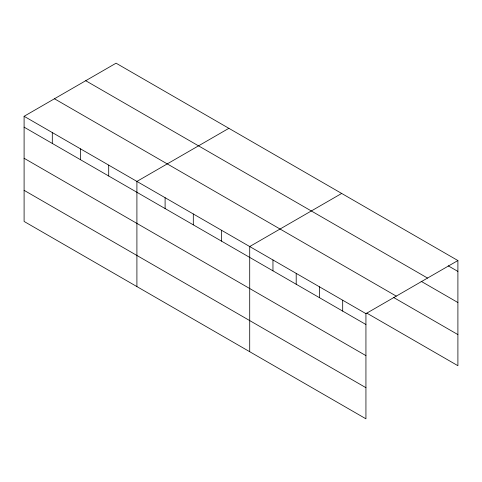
<?xml version="1.0" encoding="UTF-8"?>
<svg xmlns="http://www.w3.org/2000/svg" width="482" height="482" viewBox="0 0 482 482"><rect width="100%" height="100%" fill="white"/><g stroke="black" fill="none" stroke-linecap="round" stroke-linejoin="round"><path stroke-width="0.72" d="M365.934 355.632L365.934 313.643L24.1 116.289L24.1 221.455L365.934 418.81L365.934 355.632L24.1 158.277M366.856 313.149L457.9 365.711L457.9 260.545L116.066 63.19L24.1 116.289M228.872 128.32L136.906 181.419L136.906 286.579M341.678 193.445L249.712 246.543L249.712 351.709M365.934 313.643L457.9 260.545M448.212 265.823L457.9 271.414M85.718 80.717L427.552 278.072M421.093 281.283L457.9 302.533M54.448 98.768L396.282 296.123M393.33 297.316L457.9 334.592M24.1 127.158L365.934 324.513M24.1 190.336L365.934 387.691M342.69 300.226L342.69 311.095M319.446 286.802L319.446 297.671M296.201 273.384L296.201 284.253M272.957 259.967L272.957 270.836M221.509 230.263L221.509 241.133M193.306 213.978L193.306 224.847M165.103 197.698L165.103 208.567M108.703 165.133L108.703 176.002M80.5 148.854L80.5 159.723M52.303 132.574L52.303 143.443"/></g></svg>
